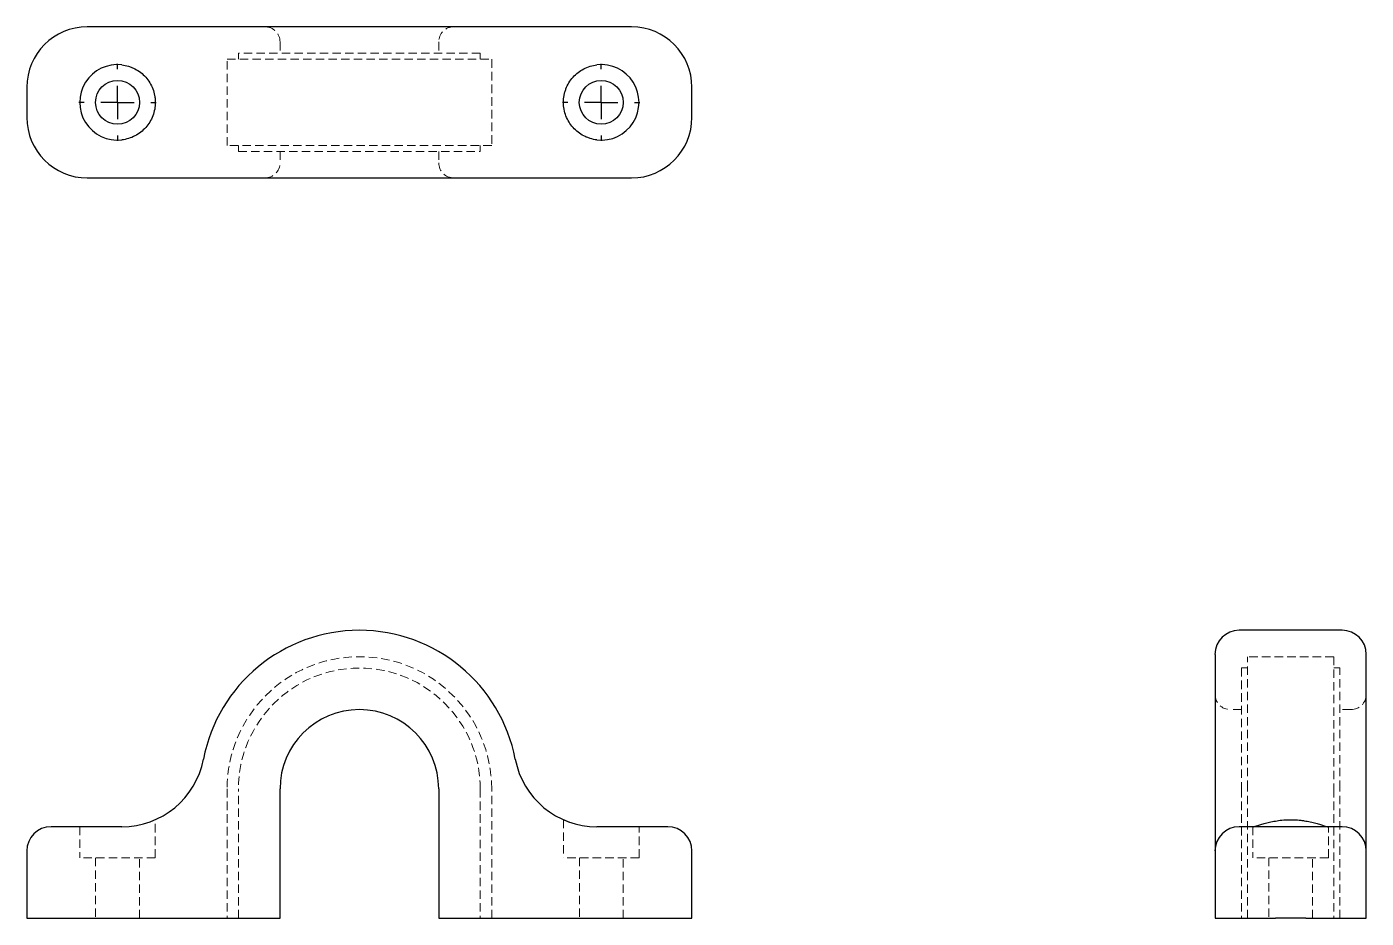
# Model space of a CAD drawing. Header units: millimetres. Extents: x 33 to 234, y 35 to 169.
import ezdxf

# ---------------------------------------------------------------- set-up
doc = ezdxf.new("R2010")
doc.units = ezdxf.units.MM
doc.linetypes.add('HIDDEN', pattern=[1.905, 1.27, -0.635])
doc.layers.add('10', color=7, linetype='Continuous')

# ---------------------------------------------------------------- blocks, each defined once
blk = doc.blocks.new('SW_CENTERMARKSYMBOL_0')
at = {"layer": '10', "color": 0}
for p, q in [((0, 5), (0, 5.8)), ((0, 0), (0, 2.5)), ((-5, 0), (-5.8, 0)), ((0, 0), (-2.5, 0)), ((0, 0), (0, -2.5)), ((0, 0), (2.5, 0)), ((5, 0), (5.8, 0)), ((0, -5), (0, -5.8))]:
    blk.add_line(p, q, dxfattribs=at)
blk = doc.blocks.new('SW_CENTERMARKSYMBOL_1')
at = {"layer": '10', "color": 0}
for p, q in [((0, 5), (0, 5.8)), ((0, 0), (0, 2.5)), ((-5, 0), (-5.8, 0)), ((0, 0), (-2.5, 0)), ((0, 0), (0, -2.5)), ((0, 0), (2.5, 0)), ((5, 0), (5.8, 0)), ((0, -5), (0, -5.8))]:
    blk.add_line(p, q, dxfattribs=at)

msp = doc.modelspace()

# ---------------------------------------------------------------- linework, layer by layer
at = {"color": 7, "linetype": 'Continuous', "lineweight": 25}
for p, q in [((47.28, 169.36), (42.09, 169.36)), ((63.13, 169.36), (47.28, 169.36)), ((102.87, 169.36), (63.13, 169.36)), ((118.72, 169.36), (102.87, 169.36)), ((123.91, 169.36), (118.72, 169.36)), ((33, 160.27), (33, 155.73)), ((133, 155.73), (133, 160.27)), ((42.09, 146.64), (47.28, 146.64)), ((47.28, 146.64), (63.13, 146.64)), ((63.13, 146.64), (102.87, 146.64)), ((102.87, 146.64), (118.72, 146.64)), ((118.72, 146.64), (123.91, 146.64)), ((230.73, 78.65), (215.27, 78.65)), ((211.64, 75.01), (211.64, 58.58)), ((234.36, 58.58), (234.36, 75.01)), ((211.64, 58.58), (211.64, 45.47)), ((234.36, 45.47), (234.36, 58.58)), ((71.07, 35.35), (71.07, 54.78)), ((94.93, 54.78), (94.93, 35.35)), ((42.09, 49.1), (36.64, 49.1)), ((47.28, 49.1), (42.09, 49.1)), ((123.91, 49.1), (118.72, 49.1)), ((129.36, 49.1), (123.91, 49.1)), ((220.73, 49.1), (215.27, 49.1)), ((225.27, 49.1), (220.73, 49.1)), ((230.73, 49.1), (225.27, 49.1)), ((33, 45.47), (33, 35.35)), ((133, 35.35), (133, 45.47)), ((211.64, 45.47), (211.64, 35.35)), ((234.36, 35.35), (234.36, 45.47)), ((33, 35.35), (42.09, 35.35)), ((42.09, 35.35), (68.8, 35.35)), ((68.8, 35.35), (71.07, 35.35)), ((94.93, 35.35), (97.2, 35.35)), ((97.2, 35.35), (123.91, 35.35)), ((123.91, 35.35), (133, 35.35)), ((211.64, 35.35), (220.73, 35.35)), ((225.27, 35.35), (220.73, 35.35)), ((225.27, 35.35), (234.36, 35.35))]:
    msp.add_line(p, q, dxfattribs=at)
at = {"color": 7, "linetype": 'HIDDEN', "lineweight": 18}
for p, q in [((64.82, 165.39), (64.82, 164.48)), ((101.18, 165.39), (64.82, 165.39)), ((71.07, 167.09), (71.07, 165.39)), ((94.93, 167.09), (94.93, 165.39)), ((94.93, 167.09), (94.93, 165.39)), ((101.18, 165.39), (101.18, 164.48)), ((101.18, 165.39), (101.18, 164.48)), ((63.11, 151.52), (63.11, 164.48)), ((63.11, 164.48), (102.89, 164.48)), ((102.89, 164.48), (102.89, 151.52)), ((102.89, 151.52), (63.11, 151.52)), ((64.82, 150.61), (64.82, 151.52)), ((101.18, 150.61), (101.18, 151.52)), ((101.18, 150.61), (101.18, 151.52)), ((64.82, 150.61), (101.18, 150.61)), ((71.07, 150.61), (71.07, 148.91)), ((94.93, 150.61), (94.93, 148.91)), ((94.93, 150.61), (94.93, 148.91)), ((216.52, 54.78), (216.52, 74.67)), ((229.48, 74.67), (216.52, 74.67)), ((229.48, 74.67), (229.48, 54.78)), ((215.61, 72.97), (215.61, 54.78)), ((216.52, 72.97), (215.61, 72.97)), ((230.39, 72.97), (229.48, 72.97)), ((230.39, 54.78), (230.39, 72.97)), ((215.61, 66.72), (213.91, 66.72)), ((232.09, 66.72), (230.39, 66.72)), ((63.11, 54.78), (63.11, 35.35)), ((64.82, 35.35), (64.82, 54.78)), ((101.18, 54.78), (101.18, 35.35)), ((102.89, 35.35), (102.89, 54.78)), ((215.61, 54.78), (215.61, 35.35)), ((216.52, 35.35), (216.52, 54.78)), ((229.48, 54.78), (229.48, 35.35)), ((230.39, 35.35), (230.39, 54.78)), ((40.95, 49.1), (40.95, 44.44)), ((52.32, 44.44), (52.32, 50.16)), ((113.68, 50.16), (113.68, 44.44)), ((125.05, 44.44), (125.05, 49.1)), ((217.32, 49.1), (217.32, 44.44)), ((228.68, 44.44), (228.68, 49.1)), ((52.32, 44.44), (40.95, 44.44)), ((43.34, 44.44), (43.34, 35.35)), ((49.93, 35.35), (49.93, 44.44)), ((125.05, 44.44), (113.68, 44.44)), ((116.07, 44.44), (116.07, 35.35)), ((122.66, 35.35), (122.66, 44.44)), ((223, 44.44), (217.32, 44.44)), ((219.7, 44.44), (219.7, 35.35)), ((228.68, 44.44), (223, 44.44)), ((226.3, 35.35), (226.3, 44.44))]:
    msp.add_line(p, q, dxfattribs=at)
at = {"color": 7, "linetype": 'Continuous', "lineweight": 25}
for centre in [(46.64, 158), (119.36, 158)]:
    msp.add_circle(centre, 3.3, dxfattribs=at)
for centre, radius, start, end in [((42.09, 160.27), 9.09, 90, 180), ((123.91, 160.27), 9.09, 0, 90), ((46.64, 158), 5.68, 83.4825, 276.5175), ((119.36, 158), 5.68, 263.4825, 96.5175), ((42.09, 155.73), 9.09, 180, 270), ((123.91, 155.73), 9.09, 270, 0), ((83, 54.78), 23.86, 10.8069, 169.1931), ((215.27, 75.01), 3.64, 90, 180), ((230.73, 75.01), 3.64, 0, 90), ((83, 54.78), 11.93, 0, 180), ((47.28, 61.6), 12.5, 270, 349.1931), ((118.72, 61.6), 12.5, 190.8069, 270), ((36.64, 45.47), 3.64, 90, 180), ((129.36, 45.47), 3.64, 0, 90), ((215.27, 45.47), 3.64, 90, 180), ((230.73, 45.47), 3.64, 0, 90)]:
    msp.add_arc(centre, radius, start, end, dxfattribs=at)
at = {"color": 7, "linetype": 'HIDDEN', "lineweight": 18}
for centre, radius, start, end in [((68.8, 167.09), 2.27, 0, 90), ((97.2, 167.09), 2.27, 90, 180), ((97.2, 167.09), 2.27, 90, 180), ((68.8, 148.91), 2.27, 270, 0), ((97.2, 148.91), 2.27, 180, 270), ((97.2, 148.91), 2.27, 180, 270), ((83, 54.78), 19.89, 0, 180), ((83, 54.78), 18.18, 0, 180), ((213.91, 68.99), 2.27, 180, 270), ((232.09, 68.99), 2.27, 270, 0)]:
    msp.add_arc(centre, radius, start, end, dxfattribs=at)
at = {"color": 7, "linetype": 'Continuous', "lineweight": 25}
for points, knots in [([(47.28, 163.65), (47.63, 163.61), (47.97, 163.53), (48.47, 163.38), (48.63, 163.32), (48.95, 163.19), (49.11, 163.12), (49.57, 162.88), (49.86, 162.69), (50.4, 162.27), (50.65, 162.04), (51.1, 161.53), (51.31, 161.25), (51.66, 160.67), (51.82, 160.36), (52.06, 159.72), (52.16, 159.38), (52.25, 158.87), (52.28, 158.7), (52.31, 158.35), (52.32, 158.18), (52.32, 157.66), (52.29, 157.31), (52.16, 156.62), (52.07, 156.29), (51.82, 155.65), (51.67, 155.33), (51.31, 154.75), (51.1, 154.47), (50.65, 153.96), (50.4, 153.73), (49.86, 153.31), (49.57, 153.12), (48.96, 152.8), (48.63, 152.67), (47.97, 152.47), (47.63, 152.39), (47.28, 152.35)], [0, 0, 0, 0, 0.0625, 0.0625, 0.09375, 0.09375, 0.125, 0.125, 0.1875, 0.1875, 0.25, 0.25, 0.3125, 0.3125, 0.375, 0.375, 0.4375, 0.4375, 0.46875, 0.46875, 0.5, 0.5, 0.5625, 0.5625, 0.625, 0.625, 0.6875, 0.6875, 0.75, 0.75, 0.8125, 0.8125, 0.875, 0.875, 0.9375, 0.9375, 1, 1, 1, 1]), ([(118.72, 152.35), (118.37, 152.39), (118.03, 152.47), (117.53, 152.62), (117.37, 152.68), (117.05, 152.81), (116.89, 152.88), (116.43, 153.12), (116.14, 153.31), (115.6, 153.73), (115.35, 153.96), (114.9, 154.47), (114.69, 154.74), (114.34, 155.33), (114.18, 155.64), (113.94, 156.28), (113.84, 156.61), (113.71, 157.3), (113.68, 157.65), (113.68, 158.35), (113.71, 158.7), (113.81, 159.21), (113.85, 159.37), (113.94, 159.71), (114, 159.87), (114.18, 160.36), (114.33, 160.67), (114.69, 161.25), (114.9, 161.53), (115.35, 162.04), (115.6, 162.27), (116.14, 162.69), (116.43, 162.88), (117.04, 163.2), (117.36, 163.33), (118.02, 163.53), (118.37, 163.61), (118.72, 163.65)], [0, 0, 0, 0, 0.0625, 0.0625, 0.09375, 0.09375, 0.125, 0.125, 0.1875, 0.1875, 0.25, 0.25, 0.3125, 0.3125, 0.375, 0.375, 0.4375, 0.4375, 0.5, 0.5, 0.5625, 0.5625, 0.59375, 0.59375, 0.625, 0.625, 0.6875, 0.6875, 0.75, 0.75, 0.8125, 0.8125, 0.875, 0.875, 0.9375, 0.9375, 1, 1, 1, 1]), ([(113.68, 50.16), (113.7, 50.16), (113.72, 50.14), (113.95, 50.05), (114.22, 49.94), (114.45, 49.85), (114.53, 49.83)], [0, 0, 0, 0, 0.28824, 0.585364, 0.87347, 1, 1, 1, 1]), ([(217.35, 49.1), (217.39, 49.1), (217.47, 49.12), (217.62, 49.16), (217.68, 49.17), (217.81, 49.21), (217.88, 49.24), (218.12, 49.31), (218.31, 49.37), (218.73, 49.49), (218.96, 49.56), (219.47, 49.7), (219.74, 49.77), (220.33, 49.89), (220.64, 49.95), (221.28, 50.05), (221.61, 50.09), (222.3, 50.15), (222.65, 50.16), (223.35, 50.16), (223.7, 50.15), (224.21, 50.11), (224.37, 50.09), (224.71, 50.05), (224.87, 50.03), (225.36, 49.95), (225.67, 49.89), (226.25, 49.77), (226.53, 49.7), (227.04, 49.56), (227.27, 49.49), (227.69, 49.37), (227.88, 49.31), (228.2, 49.21), (228.33, 49.17), (228.53, 49.12), (228.61, 49.1), (228.65, 49.1)], [0, 0, 0, 0, 0.0625, 0.0625, 0.09375, 0.09375, 0.125, 0.125, 0.1875, 0.1875, 0.25, 0.25, 0.3125, 0.3125, 0.375, 0.375, 0.4375, 0.4375, 0.5, 0.5, 0.5625, 0.5625, 0.59375, 0.59375, 0.625, 0.625, 0.6875, 0.6875, 0.75, 0.75, 0.8125, 0.8125, 0.875, 0.875, 0.9375, 0.9375, 1, 1, 1, 1])]:
    msp.add_open_spline(points, degree=3, knots=knots, dxfattribs=at)

# ---------------------------------------------------------------- block references
at = {"layer": '10'}
for name, p in [('SW_CENTERMARKSYMBOL_0', (46.64, 158)), ('SW_CENTERMARKSYMBOL_1', (119.36, 158))]:
    msp.add_blockref(name, p, dxfattribs=at)

doc.saveas('drawing.dxf')
